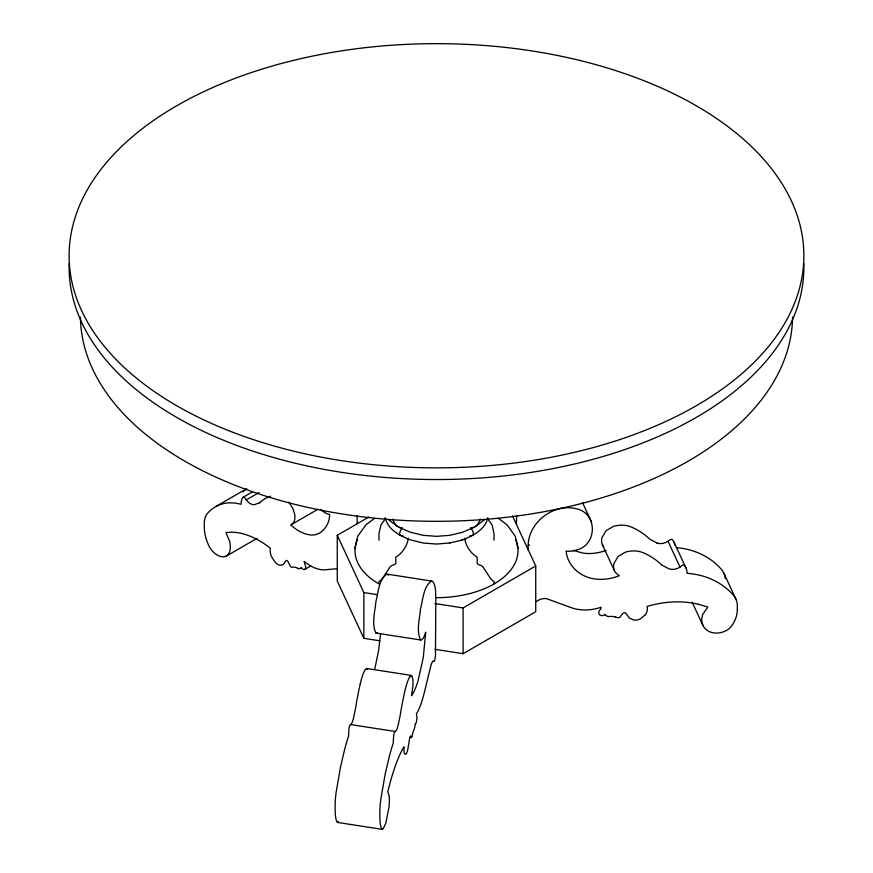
<?xml version="1.0" encoding="UTF-8"?>
<svg xmlns="http://www.w3.org/2000/svg" width="873" height="873" viewBox="0 0 873 873"><rect width="100%" height="100%" fill="white"/><g stroke="black" fill="none" stroke-linecap="round" stroke-linejoin="round"><path stroke-width="1.31" d="M516.609 515.452L516.456 524.422M528.427 550.23C525.099 524.979 552.14 502.542 576.322 508.763C597.929 513.084 597.438 545.407 576.224 550.055A20.308 16.02 -24.9 0 1 566.108 551.114C567.428 565.977 580.676 577.391 595.113 578.952A41.544 32.759 -24.9 0 0 619.306 575.722L615.596 572.677L614.406 570.636L602.425 544.828A16.26 12.822 -24.9 0 1 601.977 537.604L606.135 530.675L613.501 526.354A25.295 19.948 -24.9 0 1 631.419 527.052A82.346 64.951 -24.9 0 1 649.654 539.11L656.834 542.951M380.552 633.754L378.598 650.527L374.779 668.969M355.005 548.386L357.777 536.208L365.918 524.859L374.55 518.366M487.767 517.678C485.366 529.584 472.926 535.826 462.581 539.863L461.686 540.147M411.925 736.386L412.514 734.051A15.758 3.328 -81.2 0 1 414.108 729.304A5.347 1.135 -81.2 0 0 415.286 724.001M385.233 518.955L380.923 524.957L378.969 533.556L378.969 540.212M645.409 614.69L640.291 618.946A9.985 7.879 -24.9 0 1 633.591 619.961L629.389 618.084L625.526 612.911A2.837 2.237 -24.9 0 0 623.027 613.293L619.797 617.331A2.794 2.204 -24.9 0 1 617.593 617.648L615.53 616.96M409.819 676.662L411.794 675.593L412.907 679.489A16.26 3.437 -81.2 0 1 412.787 687.04L411.467 695.716A41.544 8.774 -81.2 0 0 417.949 681.235L423.285 657.445L425.718 632.172A20.308 4.289 -81.2 0 1 423.012 638.512L421.31 640.073L375.859 633.045C371.352 623.464 375.063 611.798 375.892 601.639C378.38 592.451 378.587 580.087 386.772 574.052L432.451 581.211C436.445 585.947 435.387 592.996 435.823 598.78L435.474 652.589M320.642 509.297L322.246 510.77A20.308 11.731 60 0 0 329.645 514.535C329.699 525.655 320.456 537.517 308.42 534.603A41.544 23.986 60 0 1 290.698 524.891L293.415 522.84L294.288 521.116A16.26 9.385 60 0 0 294.627 514.011L292.924 508.577L288.756 502.128M252.504 491.805L243.021 497.326A17.984 10.378 60 0 0 241.068 504.299A79.825 46.083 60 0 0 231.072 502.859C221.928 502.586 212.794 506.689 207.108 513.891A25.754 14.874 60 0 0 204.293 522.927L204.282 527.063A32.519 18.78 60 0 0 209.651 547.371C212.728 552.609 219.221 558.284 225.66 556.483L257.208 538.27M242.639 492.012L245.728 489.447M297.9 568.356A5.347 3.088 60 0 0 301.13 567.428L301.84 568.323A3.874 2.237 60 0 0 304.153 569.556L305.332 568.967L305.779 567.406L304.262 561.459M475.872 526.19L484.722 519.533M225.66 556.483L227.853 554.901L229.413 552.38A20.395 11.775 60 0 0 229.523 540.954L225.889 532.486L232.742 532.192A89.723 51.802 60 0 1 270.379 548.179A12.397 7.159 60 0 0 271.59 556.865L275.344 562.496A9.985 5.762 60 0 0 280.244 565.3L283.321 564.547L286.148 560.411A2.837 1.637 60 0 1 287.981 561.47L290.349 566.359A2.794 1.615 60 0 0 291.953 567.275L293.557 567.134A15.758 9.101 60 0 1 297.9 568.312M536.284 601.552L539.47 599.696A11.687 9.221 -24.9 0 1 546.443 598.616L571.782 607.859A42.362 33.414 -24.9 0 0 600.799 607.357M605.022 614.461L604.083 615.083A3.874 3.055 -24.9 0 1 600.93 615.465C597.863 614.712 598.3 610.445 600.788 609.223L600.788 607.335M409.819 676.64A25.295 5.347 -81.2 0 0 405.017 690.478A82.346 17.405 -81.2 0 0 400.129 715.893L398.208 724.994A10.847 2.292 -81.2 0 1 395.196 731.476L350.51 724.546L349.32 726.369A17.984 3.798 -81.2 0 0 348.611 736.004A79.825 16.871 -81.2 0 0 344.944 748.226L340.546 766.767L336.181 791.997A25.754 5.445 -81.2 0 0 335.145 804.884L335.145 809.031A32.519 6.875 -81.2 0 0 337.109 822.006L338.538 821.733M337.469 822.431L382.167 829.35L383.236 828.641L385.91 822.879L389.031 806.925A20.395 4.31 -81.2 0 0 389.074 795.358L387.743 791.844L390.253 782.197A89.723 18.966 -81.2 0 1 404.035 746.775A12.397 2.619 -81.2 0 0 404.472 753.803L405.847 754.305A9.985 2.106 -81.2 0 0 407.636 750.409L409.808 737.456A2.837 0.6 -81.2 0 1 410.474 736.015L411.336 737.674A2.794 0.589 -81.2 0 0 411.925 736.386M656.834 542.962A10.847 8.555 -24.9 0 0 668.041 541.227L669.951 539.82A1.735 1.375 -24.9 0 1 672.068 539.492L672.461 539.798A17.984 14.186 -24.9 0 1 674.993 545.374M661.636 564.907L668.816 568.76A10.847 8.555 -24.9 0 0 680.012 567.035L681.922 565.628A1.735 1.375 -24.9 0 1 684.05 565.3L684.432 565.606A17.984 14.186 -24.9 0 1 687.106 573.299A79.825 62.954 -24.9 0 1 700.757 575.514C713.285 578.734 725.048 585.456 733.495 595.331A25.754 20.308 -24.9 0 1 737.347 605.393L737.358 609.529M377.442 632.663L375.859 633.045M216.362 506.22L246.743 488.684M243.152 497.195L243.305 497.119A1.735 1.004 60 0 1 244.866 498.014L246.262 499.923L259.117 492.503M292.204 524.106L317.914 509.265M379.941 640.815L363.855 638.327L337.262 581.025L337.262 535.269L368.908 517.002M304.819 569.403L310.657 566.031M434.929 603.559L463.094 607.924L535.738 565.977L512.538 515.998M434.929 649.316L463.094 653.681L535.738 611.733L535.738 565.977M411.194 675.386L366.507 668.467L365.121 669.755A25.295 5.347 -81.2 0 0 360.32 683.57M474.061 527.237L462.592 532.268L449.759 535.324L436.5 536.338L423.241 535.324L410.408 532.268L398.939 527.237M259.707 502.728L254.458 504.659A10.847 6.264 60 0 1 246.262 499.934M395.207 731.454L394.018 733.276A17.984 3.798 -81.2 0 0 393.297 742.923A79.825 16.871 -81.2 0 0 389.642 755.145L385.244 773.674L380.868 798.915A25.754 5.445 -81.2 0 0 379.842 811.792L379.831 815.939A32.519 6.875 -81.2 0 0 381.807 828.914L382.167 829.35M431.469 580.96C423.274 587.005 423.078 599.358 420.579 608.546C419.76 618.717 416.05 630.382 420.557 639.964M415.297 723.99L415.548 723.924A3.874 0.818 -81.2 0 0 416.388 722.004L416.988 717.628L416.432 713.765A42.362 8.948 -81.2 0 0 424.202 693.053L430.989 665.281A11.687 2.466 -81.2 0 1 432.866 661.254L433.717 660.774L434.405 661.407L435.42 656.409A6.558 1.386 -81.2 0 0 435.474 652.589M385.233 517.678C387.634 529.584 400.074 535.826 410.419 539.863L423.46 543.05L436.5 544.043L449.77 542.995M449.54 543.05L462.144 540.038M528.427 545.309L529.66 545.123M337.425 568.683L325.498 569.763A42.362 24.455 60 0 1 304.251 561.481M337.262 535.269L363.855 592.571L377.267 594.644M386.772 574.052L388.638 575.165M698.476 604.247L707.839 607.041L702.874 614.188A20.395 16.085 -24.9 0 0 703.027 625.646C708.047 635.522 722.931 634.769 729.992 627.862A32.519 25.644 -24.9 0 0 737.314 609.54M366.507 668.467L367.588 669.46M573.223 550.394L583.131 553.144A41.544 32.759 -24.9 0 0 606.146 550.383M498.45 518.366L507.082 524.859L515.223 536.208L517.995 548.386M388.278 519.533L397.128 526.19M721.524 569.523C713.066 559.648 701.314 552.936 688.786 549.717A79.825 62.954 -24.9 0 0 676.313 547.589M487.767 518.955L492.077 524.957L494.031 533.556L494.031 540.212M602.425 544.828L603.625 546.869M723.946 573.343L735.917 599.151M673.967 542.089L685.938 567.897M668.031 541.227L680.012 567.024M692.191 602.305L703.027 625.646M582.564 502.717L591.119 521.148M357.144 515.757L357.232 523.745M494.129 583.895L494.129 581.658A10.29 5.936 60 0 1 489.677 577.173L483.107 567.112A6.831 3.95 60 0 0 479.342 564.94L477.182 563.696L477.182 557.039A17.024 9.832 60 0 1 464.632 538.205M463.094 607.924L463.094 653.681M363.855 592.571L363.855 638.327M803.804 263.482A367.369 212.095 0 0 1 436.5 479.539A367.369 212.095 0 0 1 69.196 263.482M792.564 317.019A356.064 205.57 0 0 1 436.5 521.312A356.064 205.57 0 0 1 80.436 317.019M721.535 569.512A25.754 20.308 -24.9 0 1 724.852 575.918M725.048 576.813A25.754 20.308 -24.9 0 1 725.31 578.657M661.625 564.918A82.346 64.951 -24.9 0 0 643.412 552.827A25.295 19.948 -24.9 0 0 625.472 552.129L618.106 556.472L613.948 563.412A16.26 12.822 -24.9 0 0 614.396 570.636M698.465 604.258A89.723 70.768 -24.9 0 0 647.068 606.451A12.397 9.778 -24.9 0 1 645.409 614.69M615.4 616.927A15.758 12.429 -24.9 0 0 609.463 616.513A5.347 4.223 -24.9 0 1 605.054 614.439M360.32 683.548A82.346 17.405 -81.2 0 0 355.431 708.974L353.51 718.075A10.847 2.292 -81.2 0 1 350.51 724.557M470.034 535.738A19.522 11.273 60 0 0 473.384 535.073A6.144 3.547 60 0 0 470.525 527.903A23.887 13.793 60 0 0 477.815 524.084A41.249 23.811 60 0 0 480.139 519.162M408.368 538.205A17.024 9.832 -60 0 1 395.818 557.039L395.818 563.696L393.658 564.94A6.831 3.95 -60 0 0 389.893 567.112L383.323 577.173A10.29 5.936 -60 0 1 378.871 581.658L378.871 583.895A81.495 47.055 0 0 1 357.253 539.634M402.966 535.738A19.522 11.273 -60 0 1 399.616 535.073A6.144 3.547 -60 0 1 402.475 527.903A23.887 13.793 -60 0 1 395.185 524.084A41.249 23.811 -60 0 1 392.861 519.162M515.747 539.634A81.495 47.055 0 0 1 436.5 597.678M259.718 502.739A82.346 47.546 60 0 1 270.575 496.213M252.81 439.435A367.369 212.095 0 0 0 803.869 255.745A367.369 212.095 0 0 0 252.81 72.066A367.369 212.095 0 0 0 252.81 439.435"/></g></svg>
